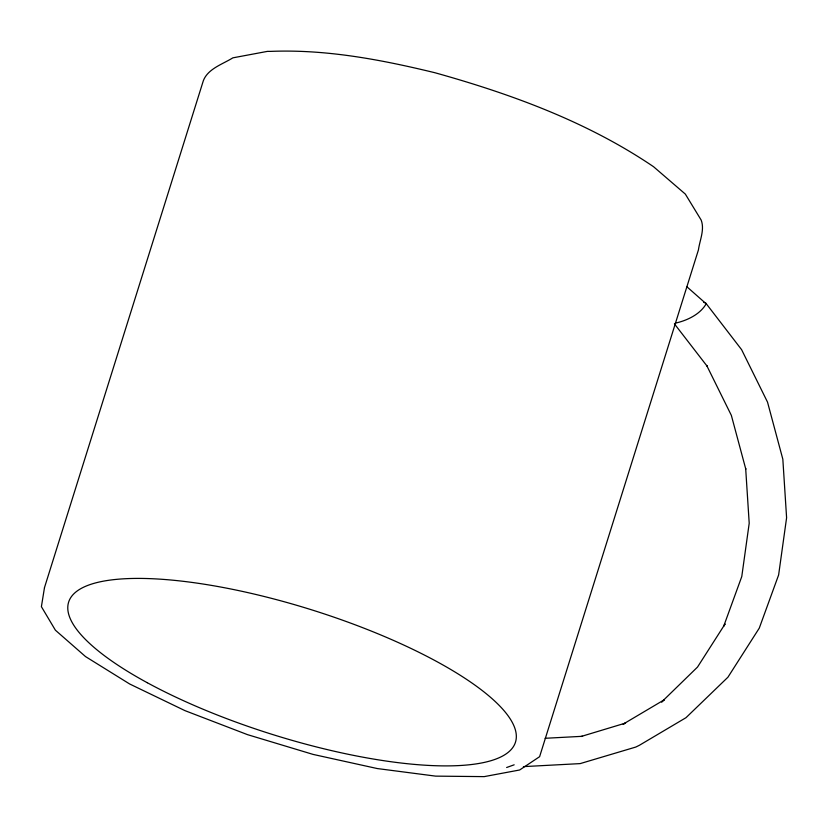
<?xml version="1.0" encoding="UTF-8"?>
<svg xmlns="http://www.w3.org/2000/svg" width="828" height="828" viewBox="0 0 828 828"><rect width="100%" height="100%" fill="white"/><g stroke="black" fill="none" stroke-linecap="round" stroke-linejoin="round"><path stroke-width="1.24" d="M623.111 724.169L664.377 699.722L661.603 702.051L697.518 667.068L725.069 623.981L723.734 626.123L741.774 576.567L749.205 523.234L745.686 468.658L745.8 469.186L731.352 415.377L706.688 365.459L706.988 366.017L674.396 323.82M623.815 723.931L625.606 723.051L580.977 736.527M514.167 764.813L506.632 767.515M675.358 323.158C687.023 320.571 700.136 314.412 706.18 303.793L687.054 286.912M545.114 738.286L582.57 736.299M523.399 766.625L580.149 763.613L635.8 747.053L639.382 745.293L686.008 717.679L727.926 677.221L759.276 628.131L778.62 574.974L786.6 517.759L782.833 459.209L767.525 402.129L741.609 349.675L705.528 302.769L703.79 302.427M44.484 587.611L41.4 606.676L55.393 630.191L85.512 656.573L129.706 684.011L184.965 710.641L247.52 734.653L313.108 754.411L377.268 768.55L435.621 776.126L484.183 776.623L519.653 769.988L539.608 756.688L698.439 249.87C699.753 240.182 704.845 229.656 701.161 220.051L685.336 194.094L653.571 166.728C587.383 121.851 511.476 94.092 434.897 72.729C381.097 59.647 326.149 49.162 270.539 51.388L267.434 51.377L232.854 57.846C222.846 64.139 207.797 68.693 203.315 80.792L44.484 587.611M147.291 682.727A234.148 65.329 17.4 0 0 512.791 747.529A234.148 65.329 17.4 0 0 216.067 586.193A234.148 65.329 17.4 0 0 147.291 682.727"/></g></svg>
